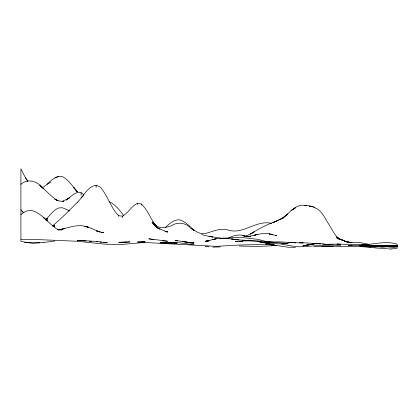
<?xml version="1.0" encoding="UTF-8"?>
<svg xmlns="http://www.w3.org/2000/svg" width="418" height="418" viewBox="0 0 418 418"><rect width="100%" height="100%" fill="white"/><g stroke="black" fill="none" stroke-linecap="round" stroke-linejoin="round"><path stroke-width="0.63" d="M81.087 197.771C85.376 192.959 89.165 186.156 96.135 185.216L99.897 186.83C107.928 195.279 110.342 207.568 118.702 215.745L122.464 216.158C128.462 213.008 131.341 206.158 137.512 203.263L141.274 204C147.972 210.254 150.778 219.314 156.322 226.462L153.688 223.034M45.98 219.607C49.732 215.317 53.164 210.406 58.515 207.992L62.277 207.715L69.801 210.86L68.547 210.719M83.595 195.483L77.325 202.416M45.98 219.805L47.234 218.457L45.823 219.716M46.398 219.868L47.234 218.975L45.98 220.276M77.325 202.317C69.331 210.515 61.169 218.656 52.402 226.007M284.235 216.932L291.759 210.123L295.521 207.767L291.759 210.165C295.719 206.487 301.42 204.068 306.807 205.687L304.926 205.651M165.256 227.517C169.159 224.027 173.339 219.931 178.894 219.753C189.046 221.65 194.009 235.219 205.228 233.547C212.631 231.661 219.962 227.773 227.805 229.968C243.569 235.073 255.779 219.638 271.695 223.348M20.9 214.721C35.023 201.21 47.015 224.22 58.515 229.9L62.277 229.822L58.515 229.801L57.444 229.409M46.293 219.638L47.234 218.917L45.619 219.727M285.175 216.205L287.997 214.026L280.473 219.189L272.949 222.575L276.711 221.117C267.389 224.252 258.617 228.792 250.377 234.127L254.139 231.917L245.538 236.452M47.234 184.359L50.991 182.029M20.9 184.281C28.21 177.744 38.085 181.705 43.472 188.596L39.71 185.446C46.058 190.232 51.001 196.789 57.977 200.744M41.857 187.943C47.861 184.876 51.482 177.927 58.515 176.746M53.143 225.976L54.753 225.171L53.143 225.835M54.753 178.016L58.515 176.239L62.277 176.553C68.787 179.923 72.659 186.454 77.325 191.841L73.563 187.301L77.325 191.841M228.338 238.129C233.897 235.031 240.663 233.793 246.615 236.588L242.853 235.752L250.377 236.807L246.615 236.598C255.346 235.747 264.061 231.144 272.949 234.754L269.187 234.064L276.711 235.59M276.711 220.903L284.235 217.569L280.473 219.184M68.724 210.609L69.801 210.144M245.538 236.463L246.615 236.071L245.361 236.431M68.724 210.907L69.801 210.557L68.547 210.52M62.277 229.09C69.623 227.293 77.215 224.45 84.849 226.232C91.417 227.554 97.049 231.718 103.659 232.669L101.151 232.471M63.531 201.178L62.277 201.492L69.801 197.657L66.039 200.123L73.563 194.339L77.325 192.384L81.087 192.661L83.908 194.631M397.1 246.787L393.338 247.634L385.814 248.37L378.29 248.187L359.48 246.448L336.903 246.317L321.855 245.434L299.283 246.834L291.759 245.993L280.473 243.929L272.949 243.542L257.901 244.608L239.091 245L216.514 246.364L148.798 242.701L141.274 242.733L122.464 244.42L114.94 244.671L103.659 244.049L77.325 241.264L35.948 239.514L20.9 239.263M305.553 245.575L303.045 245.491L306.807 245.392L303.045 245.679L306.807 245.225L303.045 245.768L310.569 244.535L303.045 245.873C311.692 243.861 320.674 242.576 329.379 245.094M306.807 245.194L314.331 243.866L310.569 244.436M63.531 201.058L62.277 201.309L58.515 200.886L54.753 199.219L57.977 200.812M64.785 228.63L58.515 229.613L60.396 229.696M62.277 229.069L64.785 228.625M101.778 232.586L103.659 232.251L101.151 232.335M245.361 236.395L246.615 236.191M43.472 242.487L54.753 241.055M165.727 231.765L167.608 231.562L165.1 231.692M220.276 238.459L235.329 237.513L242.853 237.602L257.901 239.362L269.187 242.205M53.499 226.514L54.753 226.404L53.499 226.441M304.926 205.452L306.807 205.301L314.331 207.229L310.569 206.152L309.315 206.241L310.569 206.152M43.472 242.262C35.958 242.994 28.262 243.161 20.9 241.243L20.9 168.804L24.662 176.244L27.74 181.245M220.276 246.928L212.752 247.142M39.71 242.921L32.186 243.229L24.662 242.325M126.226 242.174L129.988 241.912L118.702 242.309L126.226 242.174L122.464 242.309M385.814 246.108L363.242 245.293L397.1 245.904L382.052 246.009L389.576 246.207M389.576 249.196L397.1 248.339L397.1 244.143C385.96 240.737 374.476 244.164 363.242 244.917L367.004 244.655L361.361 244.765L367.004 244.828M382.052 246.071L397.1 245.878L382.052 246.228M393.338 245.894L397.1 245.909L389.576 245.993L397.1 245.862L391.457 245.998M397.1 246.317L380.798 246.855L395.219 246.484C383.306 247.007 371.33 247.059 359.48 245.732M389.576 246.479L397.1 246.343L389.576 246.62M397.1 246.343L382.052 246.829M348.189 245.664L363.242 245.272L379.544 245.983L378.29 245.936M348.189 245.674L351.951 245.486M389.576 246.751L397.1 246.186L389.576 246.751L395.219 246.589M324.363 244.321L336.903 244.086L363.242 244.791M295.521 247.346L287.997 247.216L272.949 244.948L276.711 245.538L257.901 246.468L239.091 246.035M141.274 241.886L145.036 241.938L137.512 241.991L145.036 242.017M397.1 245.862L393.338 245.962L397.1 245.904M207.736 241.003L205.228 241.306L208.99 240.831L205.228 241.4L208.99 240.69L205.228 241.499L216.514 238.662L224.038 238.124L239.091 239.942L257.901 240.888L287.997 243.589L284.235 243.396L287.997 243.542L286.743 243.516M275.457 235.548L276.711 235.533M235.329 241.385L242.853 241.322L239.091 241.348C249.175 240.172 259.332 241.311 269.187 243.563M57.261 229.555L61.023 229.701M359.48 245.862L378.29 245.915L370.766 245.836L374.528 245.878M160.084 242.895L175.132 242.821L160.084 242.733M224.038 238.359L227.805 238.349L220.276 238.26L222.784 238.459M370.766 245.413L374.528 245.58L367.004 245.403M385.814 246.16L389.576 246.155M190.18 242.931L193.942 242.936L182.656 241.557L190.18 242.654M321.855 246.709L333.141 246.583L321.855 246.709L314.331 246.333M281.727 243.428L287.997 243.485M370.766 246.745L376.409 246.829M370.766 245.429L374.528 245.465M374.528 246.813L375.782 246.829M284.235 243.464L285.489 243.49M374.528 245.768L370.766 245.679L380.171 246.003M57.261 229.639L58.515 229.67L57.261 229.425M374.528 246.709L367.004 246.51L370.766 247.048M242.853 240.251L246.615 240.423M265.425 244.488L272.949 244.891L269.187 244.603L276.711 245.538M86.103 240.961L77.325 240.371L96.135 241.379L107.416 242.79L103.659 242.372M237.837 241.395L235.329 241.238L237.21 241.379M272.949 242.445L265.425 241.803L268.56 242.226M340.665 245.659L322.482 244.107M89.238 241.207L91.746 241.374M272.949 244.791L274.203 244.859M162.592 240.825L167.608 241.196L148.798 238.793L153.814 239.76M269.187 242.142L265.425 241.86L269.187 242.147L266.052 241.886L280.473 241.907L295.521 242.769L291.759 242.67L306.807 242.931L320.601 243.929M269.187 244.452L270.441 244.567M96.135 241.719L97.389 241.829M99.897 242.053L101.778 242.226M223.411 238.495L208.99 236.431L212.752 236.975L205.228 235.569L201.466 234.456M177.013 243.057L163.846 242.801L178.894 242.78L193.942 244.671M205.228 246.38L208.99 246.834M235.329 239.488L231.567 238.976L239.091 239.942M261.663 242.126L257.901 241.604L265.425 242.795M265.425 242.91L269.187 243.475M165.1 231.441L167.608 231.818M186.418 242.142L175.132 240.334L177.64 240.961M165.1 231.53L167.608 232.079L156.322 227.512L160.084 229.095L156.322 226.817L152.56 223.066L156.322 226.901L152.56 221.932L156.322 226.979M369.512 244.425L359.48 242.524L348.189 242.294L351.951 242.445L348.189 242.184L344.427 241.39L351.324 242.639L344.427 241.071L348.189 242.273L340.665 239.519L344.427 240.862L336.903 237.596L340.127 239.368M340.665 239.383L336.903 238.229L344.427 240.862M57.444 229.477L58.515 229.9M109.568 201.826C115.546 204.679 119.621 210.285 123.592 215.395M314.331 207.563C322.048 210.332 325.162 218.86 329.379 225.192C332.383 229.916 334.823 235.219 338.993 239.059L336.903 236.964M340.127 239.326L336.903 237.178L339.724 239.42M193.942 230.381L190.718 228.218L193.942 230.402M190.18 227.528C184.965 222.585 177.389 221.718 171.37 225.73C165.951 227.841 158.803 229.106 154.441 224.262M21.976 211.451L23.586 212.537M336.903 237.111L339.724 239.404M154.441 224.341L156.322 226.081L153.814 223.071M20.9 209.596L23.408 212.553M25.414 177.901L27.672 181.093M141.274 204L141.274 205.165M137.512 203.263L137.512 204.533M122.464 216.158L122.464 217.653M118.702 215.745L118.702 216.435M96.135 185.216L96.135 187.52M81.087 192.661L81.087 195.258M216.514 238.704L212.752 239.561L216.514 238.704M257.901 234.446L254.139 235.277L257.901 234.446M250.377 236.4L247.869 236.828L250.377 236.426M269.187 242.017L266.052 241.975L269.187 242.032M303.045 242.848L299.283 242.795L303.045 242.848M340.665 244.237L336.903 244.133L340.665 244.258M291.759 242.565L287.997 242.43L291.759 242.576M193.942 242.936L190.18 242.78L193.942 242.962M177.013 243.072L175.132 242.9L177.013 243.083M271.695 242.633L270.441 242.471L271.695 242.628M88.611 227.324L84.849 226.3L88.611 227.376M99.897 231.98L96.135 230.84L99.897 231.995M47.234 220.861L43.472 217.501L47.234 220.887"/></g></svg>
